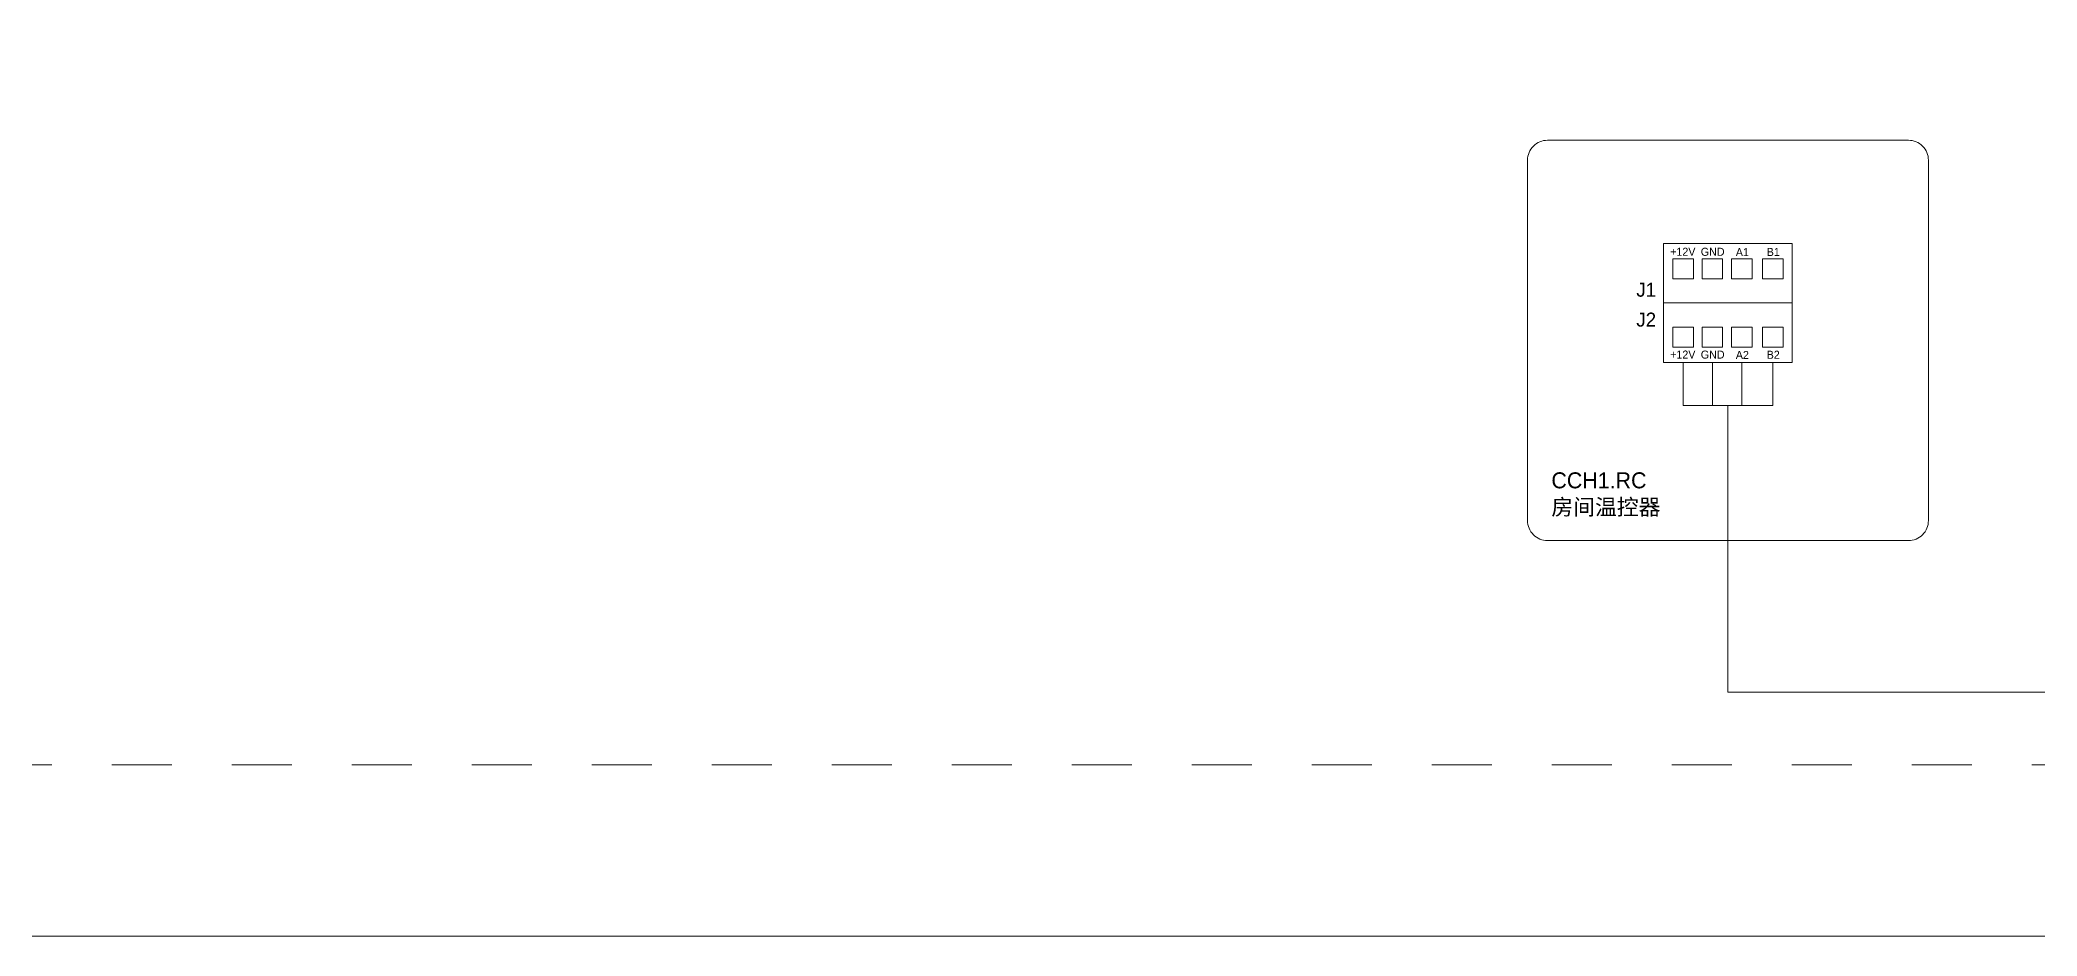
# Model space of a CAD drawing. Header units: millimetres. Extents: x 206 to 1899, y -454 to 296.
# Drawn here: x 1371.7 to 1471.6, y -367.3 to -322.5 of the extents above; entities that cross this region are included whole.
import ezdxf

# ---------------------------------------------------------------- set-up
doc = ezdxf.new("R2010")
doc.units = ezdxf.units.MM
doc.linetypes.add('HIDDEN', pattern=[0.2, 0.1, -0.1])
doc.layers.add('标注层', color=2, linetype='Continuous', lineweight=15)
doc.layers.add('细实线', color=7, linetype='Continuous', lineweight=15)
doc.styles.add('微软雅黑M', font='思源黑体M_1.ttf', dxfattribs={"height": 1})
doc.styles.add('长仿宋', font='', dxfattribs={"height": 3.5})
doc.styles.get('长仿宋').set_extended_font_data('仿宋_GB2312')

msp = doc.modelspace()

# ---------------------------------------------------------------- linework, layer by layer
at = {"layer": '细实线', "lineweight": 9}
for p, q in [((1453.897, -338.642), (1453.897, -340.791)), ((1455.358, -338.642), (1455.358, -340.791)), ((1456.826, -338.642), (1456.826, -340.791)), ((1458.376, -338.642), (1458.376, -340.791)), ((1453.897, -340.791), (1458.376, -340.791)), ((1456.136, -355.139), (1456.136, -340.791)), ((1518.943, -355.139), (1456.136, -355.139)), ((1504.367, -367.335), (1205.847, -367.335))]:
    msp.add_line(p, q, dxfattribs=at)
at = {"layer": '细实线', "linetype": 'HIDDEN', "lineweight": 9, "ltscale": 30}
msp.add_lwpolyline([(1275.243, -157.106), (1522.322, -157.106), (1522.322, -358.778), (1275.243, -358.778)], close=True, dxfattribs=at)
at = {"layer": '细实线', "color": 3, "lineweight": 9}
msp.add_lwpolyline([(1447.113, -327.529), (1465.156, -327.529, -0.414214), (1466.156, -328.529), (1466.156, -346.553, -0.414214), (1465.156, -347.553), (1447.113, -347.553, -0.414214), (1446.113, -346.553), (1446.113, -328.529, -0.414214)], format="xyb", close=True, dxfattribs=at)
at = {"layer": '细实线', "lineweight": 9}
for points in [[(1452.917, -335.668), (1459.346, -335.668), (1459.346, -332.694), (1452.917, -332.694)], [(1453.385, -334.463), (1454.408, -334.463), (1454.408, -333.461), (1453.385, -333.461)], [(1454.846, -334.463), (1455.869, -334.463), (1455.869, -333.461), (1454.846, -333.461)], [(1456.314, -334.463), (1457.337, -334.463), (1457.337, -333.461), (1456.314, -333.461)], [(1457.864, -334.463), (1458.887, -334.463), (1458.887, -333.461), (1457.864, -333.461)], [(1452.917, -335.668), (1459.346, -335.668), (1459.346, -338.642), (1452.917, -338.642)], [(1453.385, -336.873), (1454.408, -336.873), (1454.408, -337.875), (1453.385, -337.875)], [(1454.846, -336.873), (1455.869, -336.873), (1455.869, -337.875), (1454.846, -337.875)], [(1456.314, -336.873), (1457.337, -336.873), (1457.337, -337.875), (1456.314, -337.875)], [(1457.864, -336.873), (1458.887, -336.873), (1458.887, -337.875), (1457.864, -337.875)]]:
    msp.add_lwpolyline(points, close=True, dxfattribs=at)

# ---------------------------------------------------------------- texts
at = {"layer": '标注层', "color": 0, "lineweight": 9}
for s, width, insert, char_height, attachment_point, style in [('{\\f思源黑体M|b0|i0|c134|p34;+12V}', 1.82557, (1453.876, -333.106), 0.4, 5, '长仿宋'), ('{\\f思源黑体M|b0|i0|c134|p34;GND}', 1.82557, (1455.37, -333.111), 0.4, 5, '长仿宋'), ('{\\f思源黑体M|b0|i0|c134|p34;A1}', 1.82557, (1456.853, -333.127), 0.4, 5, '长仿宋'), ('B1', 1.82557, (1458.398, -333.117), 0.4, 5, '微软雅黑M'), ('J1', 1.49969, (1452.047, -335.01), 0.7, 5, '微软雅黑M'), ('J2', 1.49969, (1452.047, -336.506), 0.7, 5, '微软雅黑M'), ('{\\f思源黑体M|b0|i0|c134|p34;+12V}', 1.82557, (1453.876, -338.248), 0.4, 5, '长仿宋'), ('{\\f思源黑体M|b0|i0|c134|p34;GND}', 1.82557, (1455.37, -338.253), 0.4, 5, '长仿宋'), ('{\\f思源黑体M|b0|i0|c134|p34;A2}', 1.82557, (1456.853, -338.268), 0.4, 5, '长仿宋'), ('B2', 1.82557, (1458.398, -338.259), 0.4, 5, '微软雅黑M'), ('{\\f思源黑体M|b0|i0|c134|p34;CCH1.RC\\P房间温控器}', 10.16573, (1447.306, -345.25), 0.8, 4, '长仿宋')]:
    msp.add_mtext_dynamic_manual_height_columns(s, width=width, gutter_width=17.5, heights=[0], dxfattribs=dict(at, insert=insert, char_height=char_height, attachment_point=attachment_point, style=style))

doc.saveas('drawing.dxf')
